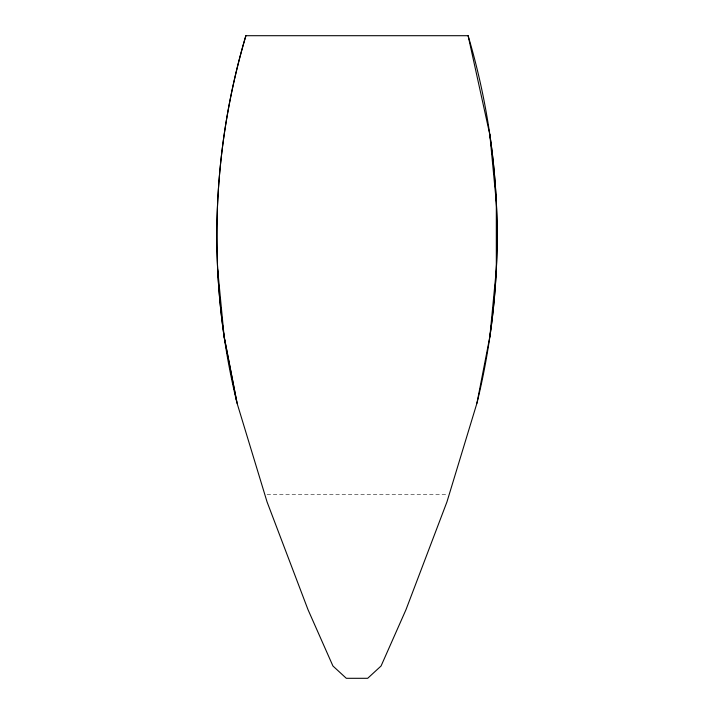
<?xml version="1.0" encoding="UTF-8"?>
<svg xmlns="http://www.w3.org/2000/svg" width="714" height="714" viewBox="0 0 714 714"><rect width="100%" height="100%" fill="white"/><g stroke="black" fill="none" stroke-linecap="round" stroke-linejoin="round"><path stroke-width="0.54" stroke-dasharray="3.57 2.68" d="M267.045 494.57L446.955 494.57"/><path stroke-width="1.07" d="M489.84 336.856L496.319 269.571L496.319 202.33L489.84 134.687L468.107 35.7L245.893 35.7A703.593 703.593 0 0 0 224.134 336.615L236.727 401.447M217.681 269.571L224.16 336.856L237.066 403.205L267.063 501.924L308.02 609.694L332.929 665.992L346.317 678.3L367.683 678.3L381.071 665.992L405.98 609.694L446.937 501.924L476.934 403.205L489.858 336.615A705.209 705.2 0 0 0 489.831 134.687M468.107 35.7A704.013 704.013 0 0 1 476.934 403.205M237.066 403.205A704.013 704.013 0 0 1 245.893 35.7"/></g></svg>
